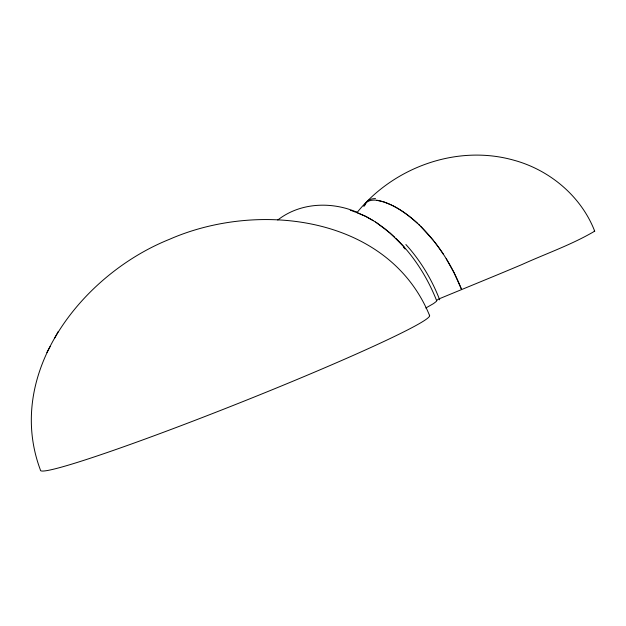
<?xml version="1.0" encoding="UTF-8"?>
<svg xmlns="http://www.w3.org/2000/svg" width="626" height="626" viewBox="0 0 626 626"><rect width="100%" height="100%" fill="white"/><g stroke="black" fill="none" stroke-linecap="round" stroke-linejoin="round"><path stroke-width="0.94" d="M363.909 206.251C366.233 198.865 375.749 199.467 381.711 201.298M363.996 205.993L364.598 204.616M429.655 315.723C388.918 215.665 258.194 200.312 169.435 239.335C82.116 274.321 4.194 373.229 40.416 470.009A209.389 10.924 -21.7 0 0 240.212 402.651A209.389 10.924 -21.7 0 0 429.326 315.277M425.821 308.015L433.513 303.594L435.962 301.724L437.089 300.05L439.288 298.774L489.853 277.936A246.816 8.881 -21.3 0 0 521.935 264.555C546.177 253.546 571.773 244.703 594.7 231.166C581.163 196.134 549.448 169.748 513.453 160.099C456.777 144.23 393.527 167.345 356.961 212.637M54.705 337.977L58.249 331.514M46.887 352.477L50.174 346.483M277.764 220.016C300.089 202.534 331.342 201.282 356.89 212.198M376.915 200.328L384.012 201.987L391.508 205.046M350.294 210.43L351.217 210.672M382.478 201.509C395.882 205.68 407.471 214.162 417.714 223.545M352.156 210.939L353.095 211.22M353.87 211.463L354.958 211.823L354.05 211.525M355.983 212.175L365.028 216.025L373.378 220.657M356.061 212.206L366.28 216.659L375.584 222.05M594.191 230.955L594.7 231.166M392.377 205.469C413.606 216.4 430.273 234.578 443.372 254.219M375.49 221.987L384.802 228.646L394.756 237.277M376.539 222.676L390.17 233.099L404.161 247.051M418.622 224.39L419.561 225.282M395.82 238.303C413.802 255.831 427.519 277.506 436.705 300.816M420.484 226.182L433.145 240.165M403.52 247.247L405.116 248.999M434.029 241.268C445.548 255.846 454.773 272.2 461.573 289.486L453.952 272.498L446.189 258.655M405.883 244.523A132.712 97.038 66.1 0 1 439.679 299.823M365.107 205.046A64.095 22.716 43.6 0 1 375.522 198.599"/></g></svg>
